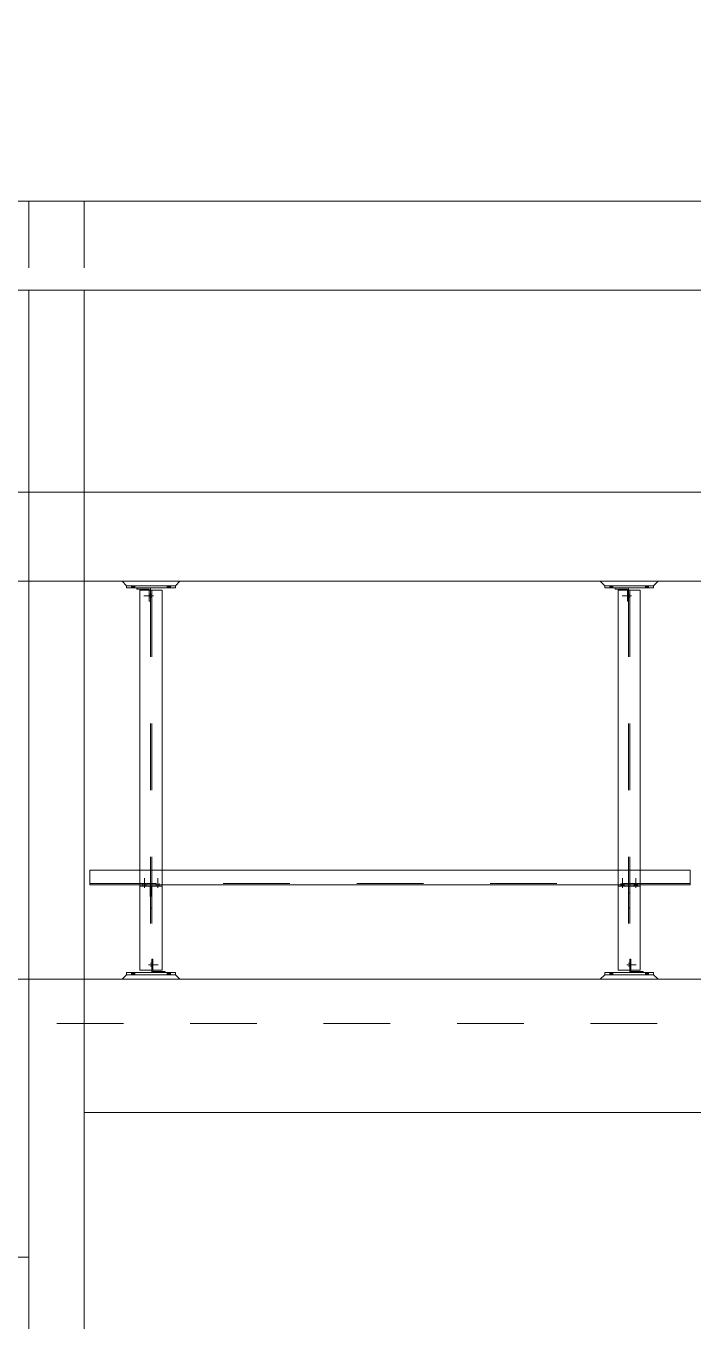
# Model space of a CAD drawing. Header units: millimetres. Extents: x 663313 to 1226001, y 1431724 to 1620898.
# Drawn here: x 663540.12 to 663543.12, y 1524734.34 to 1524740.17 of the extents above; entities that cross this region are included whole.
import ezdxf

# ---------------------------------------------------------------- set-up
doc = ezdxf.new("R2010")
doc.units = ezdxf.units.MM
for name, pattern in [('XKITLINE00', [0]), ('XKITLINE01', [4, 1, -1, 1, -1]), ('XKITLINE02', [4, 2, -2])]:
    doc.linetypes.add(name, pattern=pattern)
for name, color, linetype, lineweight in [('Bolt', 7, 'Continuous', 0), ('Part', 7, 'Continuous', 0), ('S-GRID', 7, 'Continuous', 9)]:
    doc.layers.add(name, color=color, linetype=linetype, lineweight=lineweight)
doc.layers.add('VPORT', color=7, linetype='Continuous')

# ---------------------------------------------------------------- blocks, each defined once
blk = doc.blocks.new('*A14361909')
at = {"layer": 'Part', "color": 7, "linetype": 'XKITLINE00', "lineweight": 0}
for p, q in [((376.811359, 177.725138), (266.624742, 177.725138)), ((376.811359, 175.058471), (266.624742, 175.058471))]:
    blk.add_line(p, q, dxfattribs=at)
blk = doc.blocks.new('*A14371910')
at = {"layer": 'S-GRID', "color": 7, "linetype": 'XKITLINE01', "lineweight": 0}
blk.add_line((181.371058, 154.391804), (416.137168, 154.391804), dxfattribs=at)
blk = doc.blocks.new('*A14391912')
at = {"layer": 'Part', "color": 7, "linetype": 'XKITLINE02', "lineweight": 0}
for p, q in [((240.111161, 154.391804), (376.452929, 154.391804)), ((376.452546, 153.058471), (240.111161, 153.058471))]:
    blk.add_line(p, q, dxfattribs=at)
blk = doc.blocks.new('*A14401913')
at = {"layer": 'Part', "color": 7, "linetype": 'XKITLINE00', "lineweight": 0}
for p, q in [((309.611356, 168.991804), (290.444528, 168.991804)), ((309.611356, 166.325138), (308.47851, 166.325138))]:
    blk.add_line(p, q, dxfattribs=at)
at = {"layer": 'Part', "color": 7, "linetype": 'XKITLINE02', "lineweight": 0}
for p, q in [((309.612094, 168.991804), (309.611356, 168.991804)), ((309.613129, 168.991804), (309.612094, 168.991804)), ((309.612094, 168.991804), (309.612094, 166.325138)), ((309.612094, 166.325138), (309.611356, 166.325138)), ((309.612094, 166.325138), (309.613129, 166.325138))]:
    blk.add_line(p, q, dxfattribs=at)
blk = doc.blocks.new('*A18452318')
at = {"layer": 'Part', "color": 7, "linetype": 'XKITLINE00', "lineweight": 0}
for p, q in [((376.784715, 168.991804), (309.611356, 168.991804)), ((309.611356, 168.991804), (309.611356, 166.325138)), ((376.784715, 166.325138), (309.611356, 166.325138))]:
    blk.add_line(p, q, dxfattribs=at)
at = {"layer": 'Part', "color": 7, "linetype": 'XKITLINE02', "lineweight": 0}
blk.add_line((309.612868, 166.325138), (309.612868, 168.991804), dxfattribs=at)
blk = doc.blocks.new('*A18462319')
at = {"layer": 'Part', "color": 7, "linetype": 'XKITLINE00', "lineweight": 0}
for p, q in [((349.611258, 154.391804), (311.277935, 154.391804)), ((311.277935, 150.391804), (311.277935, 154.391804)), ((349.611258, 154.391804), (349.611258, 150.391804)), ((349.611343, 154.391804), (349.611258, 154.391804)), ((349.611258, 150.391804), (311.277935, 150.391804))]:
    blk.add_line(p, q, dxfattribs=at)
at = {"layer": 'Part', "color": 7, "linetype": 'XKITLINE02', "lineweight": 0}
for p, q in [((311.279154, 150.391804), (311.279154, 154.391804)), ((349.612477, 154.391804), (349.611258, 154.391804)), ((349.611343, 154.391804), (349.612477, 154.391804)), ((349.612477, 150.391804), (349.612477, 154.391804)), ((349.611258, 150.391804), (349.612477, 150.391804)), ((349.611258, 150.391804), (349.612477, 150.391804))]:
    blk.add_line(p, q, dxfattribs=at)
blk = doc.blocks.new('*A18472320')
at = {"layer": 'Bolt', "color": 7, "linetype": 'XKITLINE02', "lineweight": 0}
for p, q in [((313.078338, 157.132338), (313.078338, 157.418471)), ((313.478338, 157.132338), (313.478338, 157.418471)), ((313.031564, 157.185138), (313.031564, 157.225138)), ((313.031638, 157.225138), (313.031638, 157.265138)), ((313.125039, 157.225138), (313.125039, 157.265138)), ((313.125112, 157.185138), (313.125112, 157.225138)), ((313.431564, 157.185138), (313.431564, 157.225138)), ((313.431637, 157.225138), (313.431637, 157.265138)), ((313.525039, 157.225138), (313.525039, 157.265138)), ((313.525112, 157.185138), (313.525112, 157.225138))]:
    blk.add_line(p, q, dxfattribs=at)
blk = doc.blocks.new('*A18502323')
at = {"layer": 'Bolt'}
for points in [[(327.126, 154.592), (327.126, 154.525), (327.032, 154.525), (327.032, 154.592)], [(328.192, 154.592), (328.192, 154.525), (328.099, 154.525), (328.099, 154.592)]]:
    blk.add_hatch(color=7, dxfattribs=at).paths.add_polyline_path(points, flags=17)
at = {"layer": 'Bolt', "color": 7, "linetype": 'XKITLINE00', "lineweight": 0}
for p, q in [((327.032, 154.525), (327.032, 154.592)), ((327.079, 154.525), (327.079, 154.592)), ((327.126, 154.525), (327.126, 154.592)), ((328.099, 154.525), (328.099, 154.592)), ((328.146, 154.525), (328.146, 154.592)), ((328.192, 154.525), (328.192, 154.592))]:
    blk.add_line(p, q, dxfattribs=at)
blk = doc.blocks.new('*A18512324')
at = {"layer": 'Bolt', "color": 7, "linetype": 'XKITLINE02', "lineweight": 0}
for p, q in [((327.539404, 154.825138), (327.825537, 154.825138)), ((327.59217, 154.871804), (327.63217, 154.871804)), ((327.592238, 154.778471), (327.632238, 154.778471)), ((327.632109, 154.871804), (327.665442, 154.871804)), ((327.632299, 154.778471), (327.665633, 154.778471))]:
    blk.add_line(p, q, dxfattribs=at)
blk = doc.blocks.new('*A18522325')
at = {"layer": 'Part', "color": 7, "linetype": 'XKITLINE02', "lineweight": 0}
for p, q in [((327.632058, 154.991804), (327.665684, 154.991804)), ((327.632058, 154.991804), (327.632058, 154.658471)), ((327.63235, 154.591804), (327.63235, 154.991804)), ((327.665391, 154.991804), (327.665391, 154.658471)), ((327.665684, 154.991804), (327.665684, 154.658471)), ((328.03235, 154.591804), (327.632058, 154.591804))]:
    blk.add_line(p, q, dxfattribs=at)
at = {"layer": 'Part', "color": 7, "linetype": 'XKITLINE00', "lineweight": 0}
for p, q in [((327.632058, 154.658471), (327.632058, 154.591804)), ((327.665391, 154.658471), (327.665391, 154.625138)), ((327.665391, 154.625138), (328.032058, 154.625138)), ((327.665684, 154.658471), (327.665684, 154.625138)), ((328.032058, 154.625138), (328.03235, 154.625138)), ((328.03235, 154.625138), (328.032058, 154.625138)), ((328.032058, 154.625138), (328.032058, 154.591804)), ((328.03235, 154.625138), (328.03235, 154.591804))]:
    blk.add_line(p, q, dxfattribs=at)
blk = doc.blocks.new('*A18532326')
at = {"layer": 'Part', "color": 7, "linetype": 'XKITLINE00', "lineweight": 0}
for p, q in [((326.878603, 154.525138), (326.745172, 154.391804)), ((328.345269, 154.525138), (326.878603, 154.525138)), ((328.345806, 154.525138), (328.345269, 154.525138)), ((328.345269, 154.525138), (328.478505, 154.391804)), ((328.479236, 154.391804), (328.345806, 154.525138))]:
    blk.add_line(p, q, dxfattribs=at)
at = {"layer": 'Part', "color": 7, "linetype": 'XKITLINE02', "lineweight": 0}
for p, q in [((326.745172, 154.391804), (326.745903, 154.391804)), ((328.479236, 154.391804), (326.745172, 154.391804)), ((326.745903, 154.391804), (326.879139, 154.525138)), ((328.345806, 154.525138), (328.345269, 154.525138))]:
    blk.add_line(p, q, dxfattribs=at)
blk = doc.blocks.new('*A18542327')
at = {"layer": 'Part', "color": 7, "linetype": 'XKITLINE00', "lineweight": 0}
for p, q in [((328.345806, 154.591804), (326.878603, 154.591804)), ((326.878603, 154.525138), (326.878603, 154.591804)), ((328.345269, 154.591804), (328.345806, 154.591804)), ((328.345269, 154.591804), (328.345269, 154.525138)), ((328.345806, 154.525138), (328.345806, 154.591804)), ((328.345806, 154.525138), (326.878603, 154.525138)), ((328.345269, 154.525138), (328.345806, 154.525138))]:
    blk.add_line(p, q, dxfattribs=at)
at = {"layer": 'Part', "color": 7, "linetype": 'XKITLINE02', "lineweight": 0}
blk.add_line((326.879139, 154.525138), (326.879139, 154.591804), dxfattribs=at)
blk = doc.blocks.new('*A18602333')
at = {"layer": 'Part', "color": 7, "linetype": 'XKITLINE00', "lineweight": 0}
for p, q in [((327.278042, 157.185138), (327.278042, 157.225138)), ((327.944708, 157.185138), (327.278042, 157.185138)), ((327.944708, 157.185138), (327.944708, 157.225138)), ((327.945294, 157.185138), (327.944708, 157.185138)), ((327.945294, 157.185138), (327.944708, 157.185138)), ((327.945294, 157.225138), (327.945294, 157.185138))]:
    blk.add_line(p, q, dxfattribs=at)
at = {"layer": 'Part', "color": 7, "linetype": 'XKITLINE02', "lineweight": 0}
for p, q in [((327.945294, 157.225138), (327.278042, 157.225138)), ((327.278627, 157.185138), (327.278627, 157.225138)), ((327.944708, 157.225138), (327.945294, 157.225138))]:
    blk.add_line(p, q, dxfattribs=at)
blk = doc.blocks.new('*A18612334')
at = {"layer": 'Part', "color": 7, "linetype": 'XKITLINE00', "lineweight": 0}
for p, q in [((327.591375, 156.985138), (327.591375, 157.185138)), ((327.631375, 157.185138), (327.591375, 157.185138)), ((327.591814, 156.518471), (327.591375, 156.985138)), ((327.591375, 156.985138), (327.631375, 156.985138)), ((327.631375, 156.985138), (327.631375, 157.185138)), ((327.631375, 156.985138), (327.631814, 156.518471)), ((327.63196, 156.518471), (327.63196, 157.185138)), ((327.63196, 156.518471), (327.591814, 156.518471)), ((327.631814, 156.518471), (327.63196, 156.518471))]:
    blk.add_line(p, q, dxfattribs=at)
at = {"layer": 'Part', "color": 7, "linetype": 'XKITLINE02', "lineweight": 0}
for p, q in [((327.591375, 157.185138), (327.59196, 157.185138)), ((327.59196, 157.185138), (327.59196, 156.518471)), ((327.631375, 157.185138), (327.63196, 157.185138)), ((327.63196, 157.185138), (327.631375, 157.185138)), ((327.59196, 156.518471), (327.591814, 156.518471))]:
    blk.add_line(p, q, dxfattribs=at)
blk = doc.blocks.new('*A18622335')
at = {"layer": 'Bolt'}
for points in [[(327.458, 157.265), (327.458, 157.225), (327.365, 157.225), (327.365, 157.265)], [(327.458, 157.225), (327.458, 157.185), (327.365, 157.185), (327.365, 157.225)], [(327.858, 157.265), (327.858, 157.225), (327.765, 157.225), (327.765, 157.265)], [(327.858, 157.225), (327.858, 157.185), (327.765, 157.185), (327.765, 157.225)]]:
    blk.add_hatch(color=7, dxfattribs=at).paths.add_polyline_path(points, flags=17)
at = {"layer": 'Bolt', "color": 7, "linetype": 'XKITLINE00', "lineweight": 0}
for p, q in [((327.412, 157.132), (327.412, 157.418)), ((327.812, 157.132), (327.812, 157.418)), ((327.365, 157.225), (327.365, 157.265)), ((327.365, 157.185), (327.365, 157.225)), ((327.458, 157.225), (327.458, 157.265)), ((327.458, 157.185), (327.458, 157.225)), ((327.765, 157.225), (327.765, 157.265)), ((327.765, 157.185), (327.765, 157.225)), ((327.858, 157.225), (327.858, 157.265)), ((327.858, 157.185), (327.858, 157.225))]:
    blk.add_line(p, q, dxfattribs=at)
blk = doc.blocks.new('*A18752348')
at = {"layer": 'Part', "color": 7, "linetype": 'XKITLINE00', "lineweight": 0}
for p, q in [((327.945294, 166.058471), (327.278627, 166.058471)), ((327.278627, 166.058471), (327.278627, 157.658471)), ((327.945333, 166.058471), (327.945294, 166.058471)), ((327.945742, 166.058471), (327.945294, 166.058471)), ((327.945294, 166.058471), (327.945294, 157.658471)), ((327.945742, 166.058471), (327.945742, 157.658471)), ((327.945781, 166.058471), (327.945742, 166.058471)), ((327.278627, 157.185138), (327.278627, 154.658471)), ((327.945294, 157.225138), (327.945294, 154.658471)), ((327.945742, 157.225138), (327.945742, 154.658471)), ((327.278666, 154.658471), (327.278627, 154.658471)), ((327.278627, 154.658471), (327.945294, 154.658471)), ((327.945294, 154.658471), (327.945333, 154.658471)), ((327.945742, 154.658471), (327.945294, 154.658471)), ((327.945742, 154.658471), (327.945781, 154.658471))]:
    blk.add_line(p, q, dxfattribs=at)
at = {"layer": 'Part', "color": 7, "linetype": 'XKITLINE02', "lineweight": 0}
for p, q in [((327.278666, 166.058471), (327.278666, 154.658471)), ((327.279076, 166.058471), (327.279076, 154.658471)), ((327.279115, 166.058471), (327.279115, 154.658471)), ((327.591999, 166.058471), (327.591999, 154.658471)), ((327.592409, 166.058471), (327.592409, 154.658471)), ((327.631999, 166.058471), (327.631999, 154.658471)), ((327.632409, 166.058471), (327.632409, 154.658471)), ((327.945781, 166.058471), (327.945294, 166.058471)), ((327.945333, 154.658471), (327.945333, 166.058471)), ((327.945781, 154.658471), (327.945781, 166.058471)), ((327.278627, 157.658471), (327.278627, 157.185138)), ((327.945294, 157.658471), (327.945294, 157.225138)), ((327.945742, 157.658471), (327.945742, 157.225138)), ((327.945781, 154.658471), (327.945294, 154.658471))]:
    blk.add_line(p, q, dxfattribs=at)
blk = doc.blocks.new('*A18762349')
at = {"layer": 'Bolt'}
for points in [[(327.126, 166.192), (327.126, 166.125), (327.032, 166.125), (327.032, 166.192)], [(328.192, 166.192), (328.192, 166.125), (328.099, 166.125), (328.099, 166.192)]]:
    blk.add_hatch(color=7, dxfattribs=at).paths.add_polyline_path(points, flags=17)
at = {"layer": 'Bolt', "color": 7, "linetype": 'XKITLINE00', "lineweight": 0}
for p, q in [((327.032, 166.192), (327.032, 166.125)), ((327.079, 166.192), (327.079, 166.125)), ((327.126, 166.192), (327.126, 166.125)), ((328.099, 166.192), (328.099, 166.125)), ((328.146, 166.192), (328.146, 166.125)), ((328.192, 166.192), (328.192, 166.125))]:
    blk.add_line(p, q, dxfattribs=at)
blk = doc.blocks.new('*A18772350')
at = {"layer": 'Bolt', "color": 7, "linetype": 'XKITLINE02', "lineweight": 0}
for p, q in [((327.685004, 165.891804), (327.398871, 165.891804)), ((327.592299, 165.938471), (327.558966, 165.938471)), ((327.632238, 165.938471), (327.592238, 165.938471)), ((327.592109, 165.845138), (327.558776, 165.845138)), ((327.63217, 165.845138), (327.59217, 165.845138))]:
    blk.add_line(p, q, dxfattribs=at)
blk = doc.blocks.new('*A18832356')
at = {"layer": 'Part', "color": 7, "linetype": 'XKITLINE00', "lineweight": 0}
for p, q in [((328.345269, 166.191804), (326.878603, 166.191804)), ((326.878603, 166.191804), (326.878603, 166.125138)), ((328.345269, 166.125138), (326.878603, 166.125138)), ((328.345806, 166.191804), (328.345269, 166.191804)), ((328.345269, 166.191804), (328.345806, 166.191804)), ((328.345269, 166.125138), (328.345269, 166.191804)), ((328.345269, 166.125138), (328.345806, 166.125138)), ((328.345806, 166.125138), (328.345269, 166.125138)), ((328.345806, 166.125138), (328.345806, 166.191804))]:
    blk.add_line(p, q, dxfattribs=at)
at = {"layer": 'Part', "color": 7, "linetype": 'XKITLINE02', "lineweight": 0}
blk.add_line((326.879139, 166.125138), (326.879139, 166.191804), dxfattribs=at)
blk = doc.blocks.new('*A18842357')
at = {"layer": 'Part', "color": 7, "linetype": 'XKITLINE00', "lineweight": 0}
for p, q in [((326.878603, 166.191804), (326.745172, 166.325138)), ((328.478505, 166.325138), (328.345269, 166.191804)), ((328.479236, 166.325138), (328.345806, 166.191804)), ((328.345269, 166.191804), (326.878603, 166.191804)), ((328.345806, 166.191804), (328.345269, 166.191804))]:
    blk.add_line(p, q, dxfattribs=at)
at = {"layer": 'Part', "color": 7, "linetype": 'XKITLINE02', "lineweight": 0}
for p, q in [((328.479236, 166.325138), (326.745172, 166.325138)), ((326.745903, 166.325138), (326.879139, 166.191804)), ((328.478505, 166.325138), (328.479236, 166.325138)), ((326.879139, 166.191804), (326.878603, 166.191804))]:
    blk.add_line(p, q, dxfattribs=at)
blk = doc.blocks.new('*A18852358')
at = {"layer": 'Part', "color": 7, "linetype": 'XKITLINE00', "lineweight": 0}
for p, q in [((327.192058, 166.125138), (327.192058, 166.091804)), ((327.192058, 166.091804), (327.558725, 166.091804)), ((327.558725, 166.091804), (327.558725, 166.058471)), ((327.592058, 166.125138), (327.592058, 166.058471)), ((327.59235, 166.125138), (327.59235, 166.058471))]:
    blk.add_line(p, q, dxfattribs=at)
at = {"layer": 'Part', "color": 7, "linetype": 'XKITLINE02', "lineweight": 0}
for p, q in [((327.59235, 166.125138), (327.192058, 166.125138)), ((327.192351, 166.091804), (327.192351, 166.125138)), ((327.559017, 166.091804), (327.558725, 166.091804)), ((327.558725, 166.058471), (327.558725, 165.725138)), ((327.559017, 165.725138), (327.559017, 166.091804)), ((327.592058, 166.058471), (327.592058, 165.725138)), ((327.59235, 166.058471), (327.59235, 165.725138)), ((327.59235, 165.725138), (327.558725, 165.725138))]:
    blk.add_line(p, q, dxfattribs=at)
blk = doc.blocks.new('*A19162389')
at = {"layer": 'Part', "color": 7, "linetype": 'XKITLINE00', "lineweight": 0}
for p, q in [((311.278023, 154.391804), (309.611356, 154.391804)), ((309.611356, 154.391804), (309.611356, 126.991804)), ((311.278023, 154.391804), (311.278023, 126.991804))]:
    blk.add_line(p, q, dxfattribs=at)
at = {"layer": 'Part', "color": 7, "linetype": 'XKITLINE02', "lineweight": 0}
for p, q in [((311.279595, 154.391804), (311.278023, 154.391804)), ((309.611356, 126.991804), (309.611356, 126.928721)), ((311.278023, 126.928721), (309.611356, 126.928721)), ((311.278023, 126.991804), (311.278023, 126.928721)), ((311.279595, 126.928721), (311.278023, 126.928721))]:
    blk.add_line(p, q, dxfattribs=at)
blk = doc.blocks.new('*A19192392')
at = {"layer": 'Part', "color": 7, "linetype": 'XKITLINE00', "lineweight": 0}
for p, q in [((311.444687, 157.225138), (311.444687, 157.658471)), ((311.444687, 157.658471), (311.444726, 157.658471)), ((329.445292, 157.658471), (311.444687, 157.658471)), ((329.444682, 157.658471), (329.444682, 157.225138)), ((329.445253, 157.265138), (329.445253, 157.658471)), ((329.445292, 157.225138), (311.444687, 157.225138)), ((329.445253, 157.265138), (329.444682, 157.265138)), ((329.444721, 157.265138), (329.445253, 157.265138)), ((329.445292, 157.265138), (329.445292, 157.225138))]:
    blk.add_line(p, q, dxfattribs=at)
at = {"layer": 'Part', "color": 7, "linetype": 'XKITLINE02', "lineweight": 0}
for p, q in [((311.444726, 157.658471), (311.444726, 157.265138)), ((311.445258, 157.265138), (311.445258, 157.658471)), ((311.445258, 157.658471), (311.445297, 157.658471)), ((311.445297, 157.658471), (311.445297, 157.225138)), ((329.444721, 157.658471), (329.444682, 157.658471)), ((329.444721, 157.265138), (329.444721, 157.658471)), ((329.445292, 157.658471), (329.445253, 157.658471)), ((329.445292, 157.658471), (329.445292, 157.265138)), ((311.445297, 157.225138), (311.444687, 157.225138)), ((311.444726, 157.265138), (311.445258, 157.265138)), ((329.444682, 157.265138), (311.444726, 157.265138))]:
    blk.add_line(p, q, dxfattribs=at)
blk = doc.blocks.new('*A19202393')
at = {"layer": 'Part', "color": 7, "linetype": 'XKITLINE02', "lineweight": 0}
for p, q in [((311.279595, 177.725138), (309.611356, 177.725138)), ((309.611356, 177.725138), (309.611356, 175.058471)), ((311.278023, 177.725138), (311.278023, 175.058471)), ((311.279595, 154.391804), (311.278023, 154.391804))]:
    blk.add_line(p, q, dxfattribs=at)
at = {"layer": 'Part', "color": 7, "linetype": 'XKITLINE00', "lineweight": 0}
for p, q in [((309.611356, 175.058471), (309.611356, 154.391804)), ((311.278023, 175.058471), (311.278023, 154.391804)), ((311.278023, 154.391804), (309.611356, 154.391804))]:
    blk.add_line(p, q, dxfattribs=at)
blk = doc.blocks.new('*A19212394')
at = {"layer": 'Part', "color": 7, "linetype": 'XKITLINE00', "lineweight": 0}
for p, q in [((287.778052, 154.391804), (287.778052, 149.858471)), ((309.611356, 154.391804), (290.443788, 154.391804)), ((309.611356, 154.391804), (309.611356, 146.058471)), ((309.611356, 146.058471), (290.444738, 146.058471))]:
    blk.add_line(p, q, dxfattribs=at)
at = {"layer": 'Part', "color": 7, "linetype": 'XKITLINE02', "lineweight": 0}
for p, q in [((290.443788, 154.391804), (287.778052, 154.391804)), ((287.779271, 146.058471), (287.779271, 154.391804)), ((309.612575, 154.391804), (309.611356, 154.391804)), ((309.612575, 154.391804), (309.611356, 154.391804)), ((309.612575, 146.058471), (309.612575, 154.391804)), ((287.778052, 149.858471), (287.778052, 146.058471)), ((287.778052, 146.058471), (290.444738, 146.058471)), ((309.611356, 146.058471), (309.612575, 146.058471)), ((309.611356, 146.058471), (309.612575, 146.058471))]:
    blk.add_line(p, q, dxfattribs=at)
blk = doc.blocks.new('*A19232396')
at = {"layer": 'Part', "color": 7, "linetype": 'XKITLINE00', "lineweight": 0}
for p, q in [((312.94493, 166.058471), (312.94493, 157.658471)), ((313.612045, 166.058471), (312.94493, 166.058471)), ((313.611596, 166.058471), (313.611596, 157.658471)), ((313.612084, 166.058471), (313.612045, 166.058471)), ((313.612045, 166.058471), (313.612045, 157.658471)), ((312.94493, 157.185138), (312.94493, 154.658471)), ((313.611596, 157.225138), (313.611596, 154.658471)), ((313.612045, 157.225138), (313.612045, 154.658471)), ((313.612045, 154.658471), (312.94493, 154.658471)), ((313.612045, 154.658471), (313.612084, 154.658471))]:
    blk.add_line(p, q, dxfattribs=at)
at = {"layer": 'Part', "color": 7, "linetype": 'XKITLINE02', "lineweight": 0}
for p, q in [((312.944969, 166.058471), (312.944969, 154.658471)), ((312.945378, 166.058471), (312.945378, 154.658471)), ((312.945417, 166.058471), (312.945417, 154.658471)), ((313.258302, 166.058471), (313.258302, 154.658471)), ((313.258712, 166.058471), (313.258712, 154.658471)), ((313.298302, 166.058471), (313.298302, 154.658471)), ((313.298712, 166.058471), (313.298712, 154.658471)), ((313.612084, 166.058471), (313.611596, 166.058471)), ((313.611635, 166.058471), (313.611635, 154.658471)), ((313.612084, 154.658471), (313.612084, 166.058471)), ((312.94493, 157.658471), (312.94493, 157.185138)), ((313.611596, 157.658471), (313.611596, 157.225138)), ((313.612045, 157.658471), (313.612045, 157.225138)), ((313.612084, 154.658471), (313.611596, 154.658471))]:
    blk.add_line(p, q, dxfattribs=at)
blk = doc.blocks.new('*A19242397')
at = {"layer": 'Part', "color": 7, "linetype": 'XKITLINE00', "lineweight": 0}
for p, q in [((314.012108, 154.591804), (312.544906, 154.591804)), ((312.544906, 154.525138), (312.544906, 154.591804)), ((314.011572, 154.591804), (314.012108, 154.591804)), ((314.011572, 154.591804), (314.011572, 154.525138)), ((314.012108, 154.525138), (314.012108, 154.591804)), ((314.012108, 154.525138), (312.544906, 154.525138)), ((314.011572, 154.525138), (314.012108, 154.525138))]:
    blk.add_line(p, q, dxfattribs=at)
at = {"layer": 'Part', "color": 7, "linetype": 'XKITLINE02', "lineweight": 0}
blk.add_line((312.545442, 154.525138), (312.545442, 154.591804), dxfattribs=at)
blk = doc.blocks.new('*A19252398')
at = {"layer": 'Part', "color": 7, "linetype": 'XKITLINE00', "lineweight": 0}
for p, q in [((312.544906, 154.525138), (312.411475, 154.391804)), ((314.011572, 154.525138), (312.544906, 154.525138)), ((314.012108, 154.525138), (314.011572, 154.525138)), ((314.011572, 154.525138), (314.144808, 154.391804)), ((314.145539, 154.391804), (314.012108, 154.525138))]:
    blk.add_line(p, q, dxfattribs=at)
at = {"layer": 'Part', "color": 7, "linetype": 'XKITLINE02', "lineweight": 0}
for p, q in [((312.411475, 154.391804), (312.412206, 154.391804)), ((314.145539, 154.391804), (312.411475, 154.391804)), ((312.412206, 154.391804), (312.545442, 154.525138)), ((314.012108, 154.525138), (314.011572, 154.525138))]:
    blk.add_line(p, q, dxfattribs=at)
blk = doc.blocks.new('*A19262399')
at = {"layer": 'Part', "color": 7, "linetype": 'XKITLINE02', "lineweight": 0}
for p, q in [((313.298361, 154.991804), (313.331986, 154.991804)), ((313.298361, 154.991804), (313.298361, 154.658471)), ((313.298653, 154.591804), (313.298653, 154.991804)), ((313.331694, 154.991804), (313.331694, 154.658471)), ((313.331986, 154.991804), (313.331986, 154.658471)), ((313.698653, 154.591804), (313.298361, 154.591804))]:
    blk.add_line(p, q, dxfattribs=at)
at = {"layer": 'Part', "color": 7, "linetype": 'XKITLINE00', "lineweight": 0}
for p, q in [((313.298361, 154.658471), (313.298361, 154.591804)), ((313.331694, 154.658471), (313.331694, 154.625138)), ((313.331694, 154.625138), (313.69836, 154.625138)), ((313.331986, 154.658471), (313.331986, 154.625138)), ((313.69836, 154.625138), (313.698653, 154.625138)), ((313.698653, 154.625138), (313.69836, 154.625138)), ((313.69836, 154.625138), (313.69836, 154.591804)), ((313.698653, 154.625138), (313.698653, 154.591804))]:
    blk.add_line(p, q, dxfattribs=at)
blk = doc.blocks.new('*A19272400')
at = {"layer": 'Bolt', "color": 7, "linetype": 'XKITLINE02', "lineweight": 0}
for p, q in [((313.205707, 154.825138), (313.49184, 154.825138)), ((313.258473, 154.871804), (313.298473, 154.871804)), ((313.258541, 154.778471), (313.298541, 154.778471)), ((313.298412, 154.871804), (313.331745, 154.871804)), ((313.298602, 154.778471), (313.331935, 154.778471))]:
    blk.add_line(p, q, dxfattribs=at)
blk = doc.blocks.new('*A19282401')
at = {"layer": 'Bolt'}
for points in [[(312.792, 154.592), (312.792, 154.525), (312.698, 154.525), (312.698, 154.592)], [(313.859, 154.592), (313.859, 154.525), (313.765, 154.525), (313.765, 154.592)]]:
    blk.add_hatch(color=7, dxfattribs=at).paths.add_polyline_path(points, flags=17)
at = {"layer": 'Bolt', "color": 7, "linetype": 'XKITLINE00', "lineweight": 0}
for p, q in [((312.698, 154.525), (312.698, 154.592)), ((312.745, 154.525), (312.745, 154.592)), ((312.792, 154.525), (312.792, 154.592)), ((313.765, 154.525), (313.765, 154.592)), ((313.812, 154.525), (313.812, 154.592)), ((313.859, 154.525), (313.859, 154.592))]:
    blk.add_line(p, q, dxfattribs=at)
blk = doc.blocks.new('*A19292402')
at = {"layer": 'Part', "color": 7, "linetype": 'XKITLINE00', "lineweight": 0}
for p, q in [((314.011572, 166.191804), (312.544906, 166.191804)), ((312.544906, 166.191804), (312.544906, 166.125138)), ((314.011572, 166.125138), (312.544906, 166.125138)), ((314.012108, 166.191804), (314.011572, 166.191804)), ((314.011572, 166.191804), (314.012108, 166.191804)), ((314.011572, 166.125138), (314.011572, 166.191804)), ((314.011572, 166.125138), (314.012108, 166.125138)), ((314.012108, 166.125138), (314.011572, 166.125138)), ((314.012108, 166.125138), (314.012108, 166.191804))]:
    blk.add_line(p, q, dxfattribs=at)
at = {"layer": 'Part', "color": 7, "linetype": 'XKITLINE02', "lineweight": 0}
blk.add_line((312.545442, 166.125138), (312.545442, 166.191804), dxfattribs=at)
blk = doc.blocks.new('*A19302403')
at = {"layer": 'Part', "color": 7, "linetype": 'XKITLINE00', "lineweight": 0}
for p, q in [((312.544906, 166.191804), (312.411475, 166.325138)), ((314.011572, 166.191804), (314.144808, 166.325138)), ((314.012108, 166.191804), (314.145539, 166.325138)), ((314.011572, 166.191804), (312.544906, 166.191804)), ((314.012108, 166.191804), (314.011572, 166.191804))]:
    blk.add_line(p, q, dxfattribs=at)
at = {"layer": 'Part', "color": 7, "linetype": 'XKITLINE02', "lineweight": 0}
for p, q in [((314.145539, 166.325138), (312.411475, 166.325138)), ((312.412206, 166.325138), (312.545442, 166.191804)), ((314.144808, 166.325138), (314.145539, 166.325138)), ((312.545442, 166.191804), (312.544906, 166.191804))]:
    blk.add_line(p, q, dxfattribs=at)
blk = doc.blocks.new('*A19312404')
at = {"layer": 'Part', "color": 7, "linetype": 'XKITLINE00', "lineweight": 0}
for p, q in [((312.858361, 166.125138), (312.858361, 166.091804)), ((312.858361, 166.091804), (313.225027, 166.091804)), ((313.225027, 166.091804), (313.225027, 166.058471)), ((313.258361, 166.125138), (313.258361, 166.058471)), ((313.258653, 166.125138), (313.258653, 166.058471))]:
    blk.add_line(p, q, dxfattribs=at)
at = {"layer": 'Part', "color": 7, "linetype": 'XKITLINE02', "lineweight": 0}
for p, q in [((313.258653, 166.125138), (312.858361, 166.125138)), ((312.858653, 166.091804), (312.858653, 166.125138)), ((313.22532, 166.091804), (313.225027, 166.091804)), ((313.225027, 166.058471), (313.225027, 165.725138)), ((313.22532, 165.725138), (313.22532, 166.091804)), ((313.258361, 166.058471), (313.258361, 165.725138)), ((313.258653, 166.058471), (313.258653, 165.725138)), ((313.258653, 165.725138), (313.225027, 165.725138))]:
    blk.add_line(p, q, dxfattribs=at)
blk = doc.blocks.new('*A19322405')
at = {"layer": 'Bolt', "color": 7, "linetype": 'XKITLINE02', "lineweight": 0}
for p, q in [((313.351307, 165.891804), (313.065174, 165.891804)), ((313.258602, 165.938471), (313.225269, 165.938471)), ((313.298541, 165.938471), (313.258541, 165.938471)), ((313.258412, 165.845138), (313.225078, 165.845138)), ((313.298473, 165.845138), (313.258473, 165.845138))]:
    blk.add_line(p, q, dxfattribs=at)
blk = doc.blocks.new('*A19332406')
at = {"layer": 'Bolt'}
for points in [[(312.792, 166.192), (312.792, 166.125), (312.698, 166.125), (312.698, 166.192)], [(313.859, 166.192), (313.859, 166.125), (313.765, 166.125), (313.765, 166.192)]]:
    blk.add_hatch(color=7, dxfattribs=at).paths.add_polyline_path(points, flags=17)
at = {"layer": 'Bolt', "color": 7, "linetype": 'XKITLINE00', "lineweight": 0}
for p, q in [((312.698, 166.192), (312.698, 166.125)), ((312.745, 166.192), (312.745, 166.125)), ((312.792, 166.192), (312.792, 166.125)), ((313.765, 166.192), (313.765, 166.125)), ((313.812, 166.192), (313.812, 166.125)), ((313.859, 166.192), (313.859, 166.125))]:
    blk.add_line(p, q, dxfattribs=at)
blk = doc.blocks.new('*A19472420')
at = {"layer": 'Part', "color": 7, "linetype": 'XKITLINE00', "lineweight": 0}
for p, q in [((312.944712, 157.225138), (312.944712, 157.185138)), ((312.944712, 157.185138), (313.611379, 157.185138)), ((313.611379, 157.185138), (313.611379, 157.225138)), ((313.611964, 157.185138), (313.611379, 157.185138)), ((313.611964, 157.185138), (313.611596, 157.185138)), ((313.611964, 157.225138), (313.611964, 157.185138))]:
    blk.add_line(p, q, dxfattribs=at)
at = {"layer": 'Part', "color": 7, "linetype": 'XKITLINE02', "lineweight": 0}
for p, q in [((313.611964, 157.225138), (312.944712, 157.225138)), ((312.945298, 157.185138), (312.945298, 157.225138)), ((313.611379, 157.225138), (313.611964, 157.225138)), ((313.611596, 157.185138), (313.611379, 157.185138))]:
    blk.add_line(p, q, dxfattribs=at)
blk = doc.blocks.new('*A19482421')
at = {"layer": 'Part', "color": 7, "linetype": 'XKITLINE00', "lineweight": 0}
for p, q in [((313.258046, 156.985138), (313.258046, 157.185138)), ((313.298046, 157.185138), (313.258046, 157.185138)), ((313.258046, 156.985138), (313.258263, 156.754034)), ((313.258046, 156.985138), (313.298046, 156.985138)), ((313.298046, 156.985138), (313.298046, 157.185138)), ((313.298046, 156.985138), (313.298263, 156.754034))]:
    blk.add_line(p, q, dxfattribs=at)
at = {"layer": 'Part', "color": 7, "linetype": 'XKITLINE02', "lineweight": 0}
for p, q in [((313.258046, 157.185138), (313.258631, 157.185138)), ((313.258631, 157.185138), (313.258631, 156.518471)), ((313.298046, 157.185138), (313.298631, 157.185138)), ((313.298631, 157.185138), (313.298046, 157.185138)), ((313.298631, 156.518471), (313.298631, 157.185138)), ((313.258263, 156.754034), (313.258485, 156.518471)), ((313.298263, 156.754034), (313.298485, 156.518471)), ((313.258631, 156.518471), (313.258485, 156.518471)), ((313.258485, 156.518471), (313.298631, 156.518471))]:
    blk.add_line(p, q, dxfattribs=at)

msp = doc.modelspace()

# ---------------------------------------------------------------- hatches: boundary and pattern name
at = {"layer": 'VPORT'}
h = msp.add_hatch(dxfattribs=at)
h.set_pattern_fill('ANGLE')
h.set_pattern_definition([(235.288, (663627.358, 1524790.5456), (5.74185, -3.9776), [5.08, -1.905]), (325.288, (663627.358, 1524790.5456), (3.9776, 5.74185), [5.08, -1.905])])
h.paths.add_polyline_path([(663617.8537, 1524792.0691), (663619.0867, 1524791.215), (663617.3783, 1524788.7489), (663616.1453, 1524789.603)])
edge = h.paths.add_edge_path(flags=16)
edge.add_line((663617.5126, 1524790.4806), (663617.7194, 1524790.3374))
edge = h.paths.add_edge_path(flags=16)
edge.add_line((663617.5444, 1524790.3056), (663617.6876, 1524790.5124))
h.paths.add_polyline_path([(663612.4437, 1524784.2591), (663613.6767, 1524783.405), (663611.9683, 1524780.9389), (663610.7353, 1524781.793)])
edge = h.paths.add_edge_path(flags=16)
edge.add_line((663612.1026, 1524782.6706), (663612.3094, 1524782.5274))
edge = h.paths.add_edge_path(flags=16)
edge.add_line((663612.1344, 1524782.4956), (663612.2776, 1524782.7024))
h.paths.add_polyline_path([(663604.7567, 1524773.1621), (663605.9897, 1524772.308), (663604.2813, 1524769.8419), (663603.0483, 1524770.696)])
edge = h.paths.add_edge_path(flags=16)
edge.add_line((663604.4156, 1524771.5736), (663604.6224, 1524771.4304))
edge = h.paths.add_edge_path(flags=16)
edge.add_line((663604.4474, 1524771.3986), (663604.5906, 1524771.6054))
h.paths.add_polyline_path([(663599.8027, 1524766.0101), (663601.0357, 1524765.156), (663599.3273, 1524762.6899), (663598.0943, 1524763.544)])
edge = h.paths.add_edge_path(flags=16)
edge.add_line((663599.4616, 1524764.4216), (663599.6684, 1524764.2784))
edge = h.paths.add_edge_path(flags=16)
edge.add_line((663599.4934, 1524764.2466), (663599.6366, 1524764.4534))
h.paths.add_polyline_path([(663592.6837, 1524755.7351), (663593.9167, 1524754.881), (663592.2083, 1524752.4149), (663590.9753, 1524753.269)])
edge = h.paths.add_edge_path(flags=16)
edge.add_line((663592.3426, 1524754.1466), (663592.5494, 1524754.0034))
edge = h.paths.add_edge_path(flags=16)
edge.add_line((663592.3744, 1524753.9716), (663592.5176, 1524754.1784))
h.paths.add_polyline_path([(663585.2817, 1524745.0491), (663586.5147, 1524744.195), (663584.8063, 1524741.7289), (663583.5733, 1524742.583)])
edge = h.paths.add_edge_path(flags=16)
edge.add_line((663584.9406, 1524743.4606), (663585.1474, 1524743.3174))
edge = h.paths.add_edge_path(flags=16)
edge.add_line((663584.9724, 1524743.2856), (663585.1156, 1524743.4924))
h.paths.add_polyline_path([(663578.7897, 1524735.6781), (663580.0227, 1524734.824), (663578.3143, 1524732.3579), (663577.0813, 1524733.212)])
edge = h.paths.add_edge_path(flags=16)
edge.add_line((663578.4486, 1524734.0896), (663578.6554, 1524733.9464))
edge = h.paths.add_edge_path(flags=16)
edge.add_line((663578.4804, 1524733.9146), (663578.6236, 1524734.1214))
h.paths.add_polyline_path([(663572.2977, 1524726.3071), (663573.5307, 1524725.453), (663571.8223, 1524722.9869), (663570.5893, 1524723.841)])
edge = h.paths.add_edge_path(flags=16)
edge.add_line((663571.9566, 1524724.7186), (663572.1634, 1524724.5754))
edge = h.paths.add_edge_path(flags=16)
edge.add_line((663571.9884, 1524724.5436), (663572.1316, 1524724.7504))
h.paths.add_polyline_path([(663565.8057, 1524716.9351), (663567.0387, 1524716.081), (663565.3303, 1524713.6149), (663564.0973, 1524714.469)])
edge = h.paths.add_edge_path(flags=16)
edge.add_line((663565.4646, 1524715.3466), (663565.6714, 1524715.2034))
edge = h.paths.add_edge_path(flags=16)
edge.add_line((663565.4964, 1524715.1716), (663565.6396, 1524715.3784))
h.paths.add_polyline_path([(663559.3147, 1524707.5641), (663560.5477, 1524706.71), (663558.8393, 1524704.2439), (663557.6063, 1524705.098)])
edge = h.paths.add_edge_path(flags=16)
edge.add_line((663558.9736, 1524705.9756), (663559.1804, 1524705.8324))
edge = h.paths.add_edge_path(flags=16)
edge.add_line((663559.0054, 1524705.8006), (663559.1486, 1524706.0074))
h.paths.add_polyline_path([(663552.8227, 1524698.1931), (663554.0557, 1524697.339), (663552.3473, 1524694.8729), (663551.1143, 1524695.727)])
edge = h.paths.add_edge_path(flags=16)
edge.add_line((663552.4816, 1524696.6046), (663552.6884, 1524696.4614))
edge = h.paths.add_edge_path(flags=16)
edge.add_line((663552.5134, 1524696.4296), (663552.6566, 1524696.6364))
h.paths.add_polyline_path([(663546.3307, 1524688.8221), (663547.5637, 1524687.968), (663545.8553, 1524685.5019), (663544.6223, 1524686.356)])
edge = h.paths.add_edge_path(flags=16)
edge.add_line((663545.9896, 1524687.2336), (663546.1964, 1524687.0904))
edge = h.paths.add_edge_path(flags=16)
edge.add_line((663546.0214, 1524687.0586), (663546.1646, 1524687.2654))
h.paths.add_polyline_path([(663539.8387, 1524679.4511), (663541.0717, 1524678.597), (663539.3633, 1524676.1309), (663538.1303, 1524676.985)])
edge = h.paths.add_edge_path(flags=16)
edge.add_line((663539.4976, 1524677.8626), (663539.7044, 1524677.7194))
edge = h.paths.add_edge_path(flags=16)
edge.add_line((663539.5294, 1524677.6876), (663539.6726, 1524677.8944))
h.paths.add_polyline_path([(663533.3477, 1524670.0801), (663534.5807, 1524669.226), (663532.8723, 1524666.7599), (663531.6393, 1524667.614)])
edge = h.paths.add_edge_path(flags=16)
edge.add_line((663533.0066, 1524668.4916), (663533.2134, 1524668.3484))
edge = h.paths.add_edge_path(flags=16)
edge.add_line((663533.0384, 1524668.3166), (663533.1816, 1524668.5234))
h.paths.add_polyline_path([(663526.8557, 1524660.7091), (663528.0887, 1524659.855), (663526.3803, 1524657.3889), (663525.1473, 1524658.243)])
edge = h.paths.add_edge_path(flags=16)
edge.add_line((663526.5146, 1524659.1206), (663526.7214, 1524658.9774))
edge = h.paths.add_edge_path(flags=16)
edge.add_line((663526.5464, 1524658.9456), (663526.6896, 1524659.1524))
h.paths.add_polyline_path([(663520.3637, 1524651.3381), (663521.5967, 1524650.484), (663519.8883, 1524648.0179), (663518.6553, 1524648.872)])
edge = h.paths.add_edge_path(flags=16)
edge.add_line((663520.0226, 1524649.7496), (663520.2294, 1524649.6064))
edge = h.paths.add_edge_path(flags=16)
edge.add_line((663520.0544, 1524649.5746), (663520.1976, 1524649.7814))
h.paths.add_polyline_path([(663513.8717, 1524641.9671), (663515.1047, 1524641.113), (663513.3963, 1524638.6469), (663512.1633, 1524639.501)])
edge = h.paths.add_edge_path(flags=16)
edge.add_line((663513.5306, 1524640.3786), (663513.7374, 1524640.2354))
edge = h.paths.add_edge_path(flags=16)
edge.add_line((663513.5624, 1524640.2036), (663513.7056, 1524640.4104))
h.paths.add_polyline_path([(663507.3807, 1524632.5961), (663508.6137, 1524631.742), (663506.9053, 1524629.2759), (663505.6723, 1524630.13)])
edge = h.paths.add_edge_path(flags=16)
edge.add_line((663507.0396, 1524631.0076), (663507.2464, 1524630.8644))
edge = h.paths.add_edge_path(flags=16)
edge.add_line((663507.0714, 1524630.8326), (663507.2146, 1524631.0394))
h.paths.add_polyline_path([(663500.8887, 1524623.2251), (663502.1217, 1524622.371), (663500.4133, 1524619.9049), (663499.1803, 1524620.759)])
edge = h.paths.add_edge_path(flags=16)
edge.add_line((663500.5476, 1524621.6366), (663500.7544, 1524621.4934))
edge = h.paths.add_edge_path(flags=16)
edge.add_line((663500.5794, 1524621.4616), (663500.7226, 1524621.6684))
h.paths.add_polyline_path([(663494.3967, 1524613.8531), (663495.6297, 1524612.999), (663493.9213, 1524610.5329), (663492.6883, 1524611.387)])
edge = h.paths.add_edge_path(flags=16)
edge.add_line((663494.0556, 1524612.2646), (663494.2624, 1524612.1214))
edge = h.paths.add_edge_path(flags=16)
edge.add_line((663494.0874, 1524612.0896), (663494.2306, 1524612.2964))
h.paths.add_polyline_path([(663487.2787, 1524603.5781), (663488.5117, 1524602.724), (663486.8033, 1524600.2579), (663485.5703, 1524601.112)])
edge = h.paths.add_edge_path(flags=16)
edge.add_line((663486.9376, 1524601.9896), (663487.1444, 1524601.8464))
edge = h.paths.add_edge_path(flags=16)
edge.add_line((663486.9694, 1524601.8146), (663487.1126, 1524602.0214))
h.paths.add_polyline_path([(663481.4137, 1524595.1111), (663482.6467, 1524594.257), (663480.9383, 1524591.7909), (663479.7053, 1524592.645)])
edge = h.paths.add_edge_path(flags=16)
edge.add_line((663481.0726, 1524593.5226), (663481.2794, 1524593.3794))
edge = h.paths.add_edge_path(flags=16)
edge.add_line((663481.1044, 1524593.3476), (663481.2476, 1524593.5544))

# ---------------------------------------------------------------- block references
at = {"color": 7, "lineweight": 0, "xscale": 0.15, "yscale": 0.15, "zscale": 0.15}
for name in ['*A14361909', '*A19202393', '*A14401913', '*A18452318', '*A19302403', '*A19292402', '*A19332406', '*A19312404', '*A19232396', '*A18842357', '*A18832356', '*A18762349', '*A18852358', '*A18752348', '*A19322405', '*A18772350', '*A19192392', '*A19472420', '*A18472320', '*A19482421', '*A18602333', '*A18622335', '*A18612334', '*A14371910', '*A19272400', '*A19262399', '*A18512324', '*A18522325', '*A14391912', '*A19212394', '*A19162389', '*A18462319', '*A19252398', '*A19242397', '*A19282401', '*A18532326', '*A18542327', '*A18502323']:
    msp.add_blockref(name, (663493.6892, 1524712.7193), dxfattribs=at)

doc.saveas('drawing.dxf')
